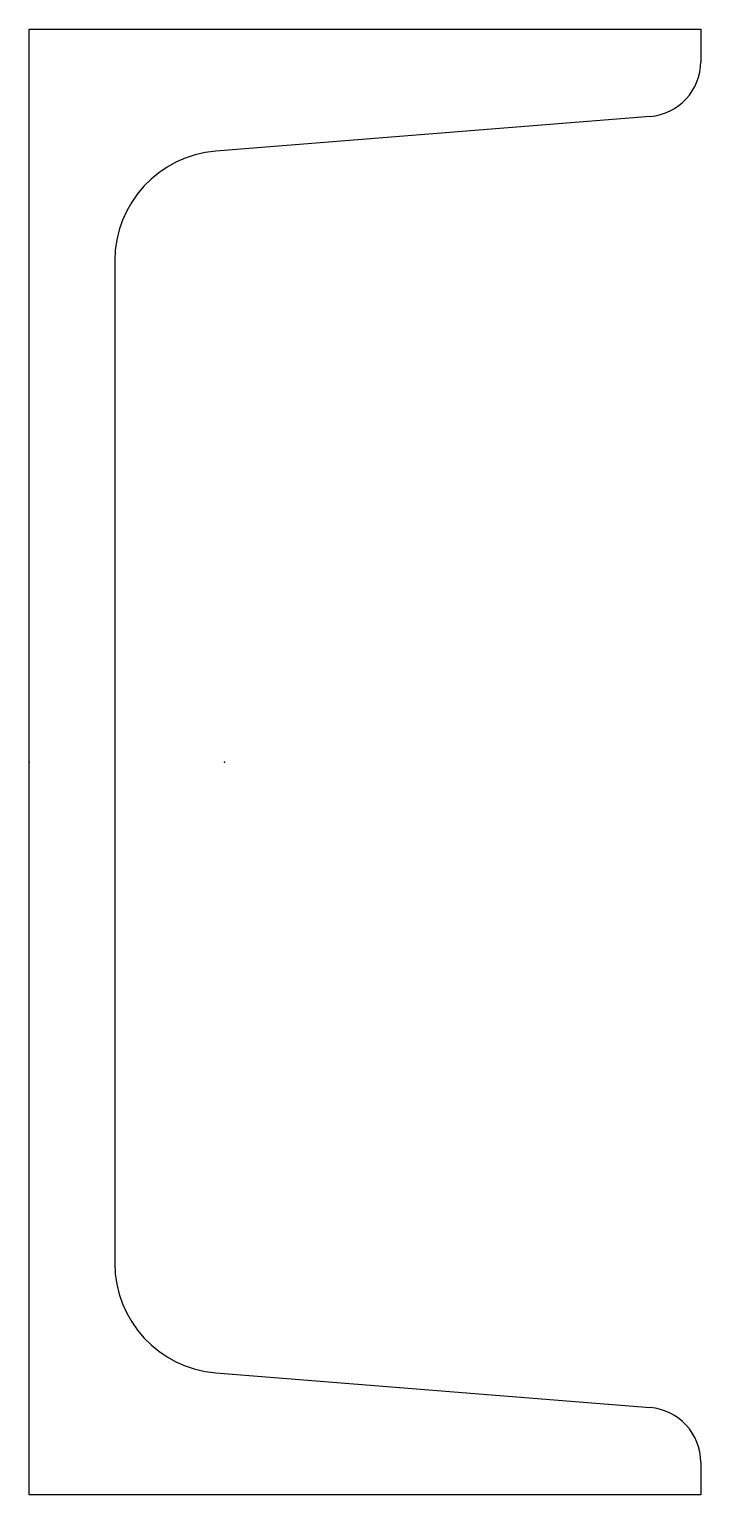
# Model space of a CAD drawing. Header units: millimetres. Extents: x 0 to 55, y 0 to 120.
import ezdxf

# ---------------------------------------------------------------- set-up
doc = ezdxf.new("R2010")
doc.units = ezdxf.units.MM
doc.layers.add('Profile', color=7, linetype='Continuous')

msp = doc.modelspace()

# ---------------------------------------------------------------- linework, layer by layer
at = {"layer": 'Profile'}
for p, q in [((0, 120), (55, 120)), ((0, 0), (0, 120)), ((55, 120), (55, 117.35)), ((50.86, 112.87), (15.28, 110.02)), ((7, 101.05), (7, 18.95)), ((15.28, 9.98), (50.86, 7.13)), ((55, 2.65), (55, 0)), ((55, 0), (0, 0))]:
    msp.add_line(p, q, dxfattribs=at)
for centre, radius, start, end in [((50.5, 117.35), 4.5, 274.57, 360), ((16, 101.05), 9, 94.57, 180), ((16, 18.95), 9, 180, 265.43), ((50.5, 2.65), 4.5, 0, 85.43)]:
    msp.add_arc(centre, radius, start, end, dxfattribs=at)
for p in [(0, 60), (16, 60)]:
    msp.add_point(p, dxfattribs=at)

doc.saveas('drawing.dxf')
